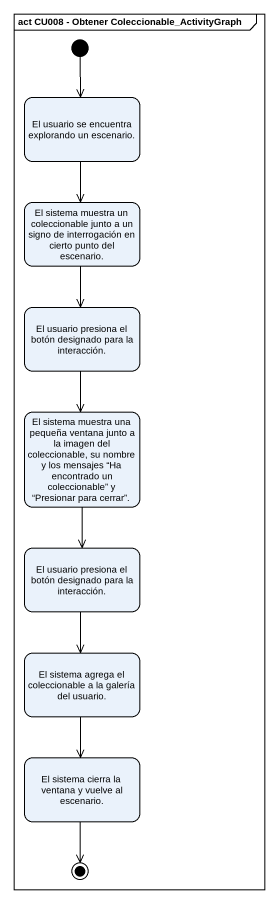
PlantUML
@startuml
mainframe act CU008 - Obtener Coleccionable_ActivityGraph
hide empty description
state "El usuario se encuentra explorando un escenario." as El_usuario_se_encuentra
state "El sistema muestra un coleccionable junto a un signo de interrogación en cierto punto del escenario." as El_sistema_muestra_un
state "El usuario presiona el botón designado para la interacción." as El_usuario_presiona_el
state "El sistema muestra una pequeña ventana junto a la imagen del coleccionable, su nombre y los mensajes “Ha encontrado un coleccionable” y “Presionar para cerrar”." as El_sistema_muestra_una
state "El usuario presiona el botón designado para la interacción." as El_usuario_presiona_el_2
state "El sistema agrega el coleccionable a la galería del usuario." as El_sistema_agrega_el
state "El sistema cierra la ventana y vuelve al escenario." as El_sistema_cierra_la
[*] --> El_usuario_se_encuentra
El_usuario_se_encuentra --> El_sistema_muestra_un
El_sistema_muestra_un --> El_usuario_presiona_el
El_usuario_presiona_el --> El_sistema_muestra_una
El_sistema_muestra_una --> El_usuario_presiona_el_2
El_usuario_presiona_el_2 --> El_sistema_agrega_el
El_sistema_agrega_el --> El_sistema_cierra_la
El_sistema_cierra_la --> [*]
@enduml
